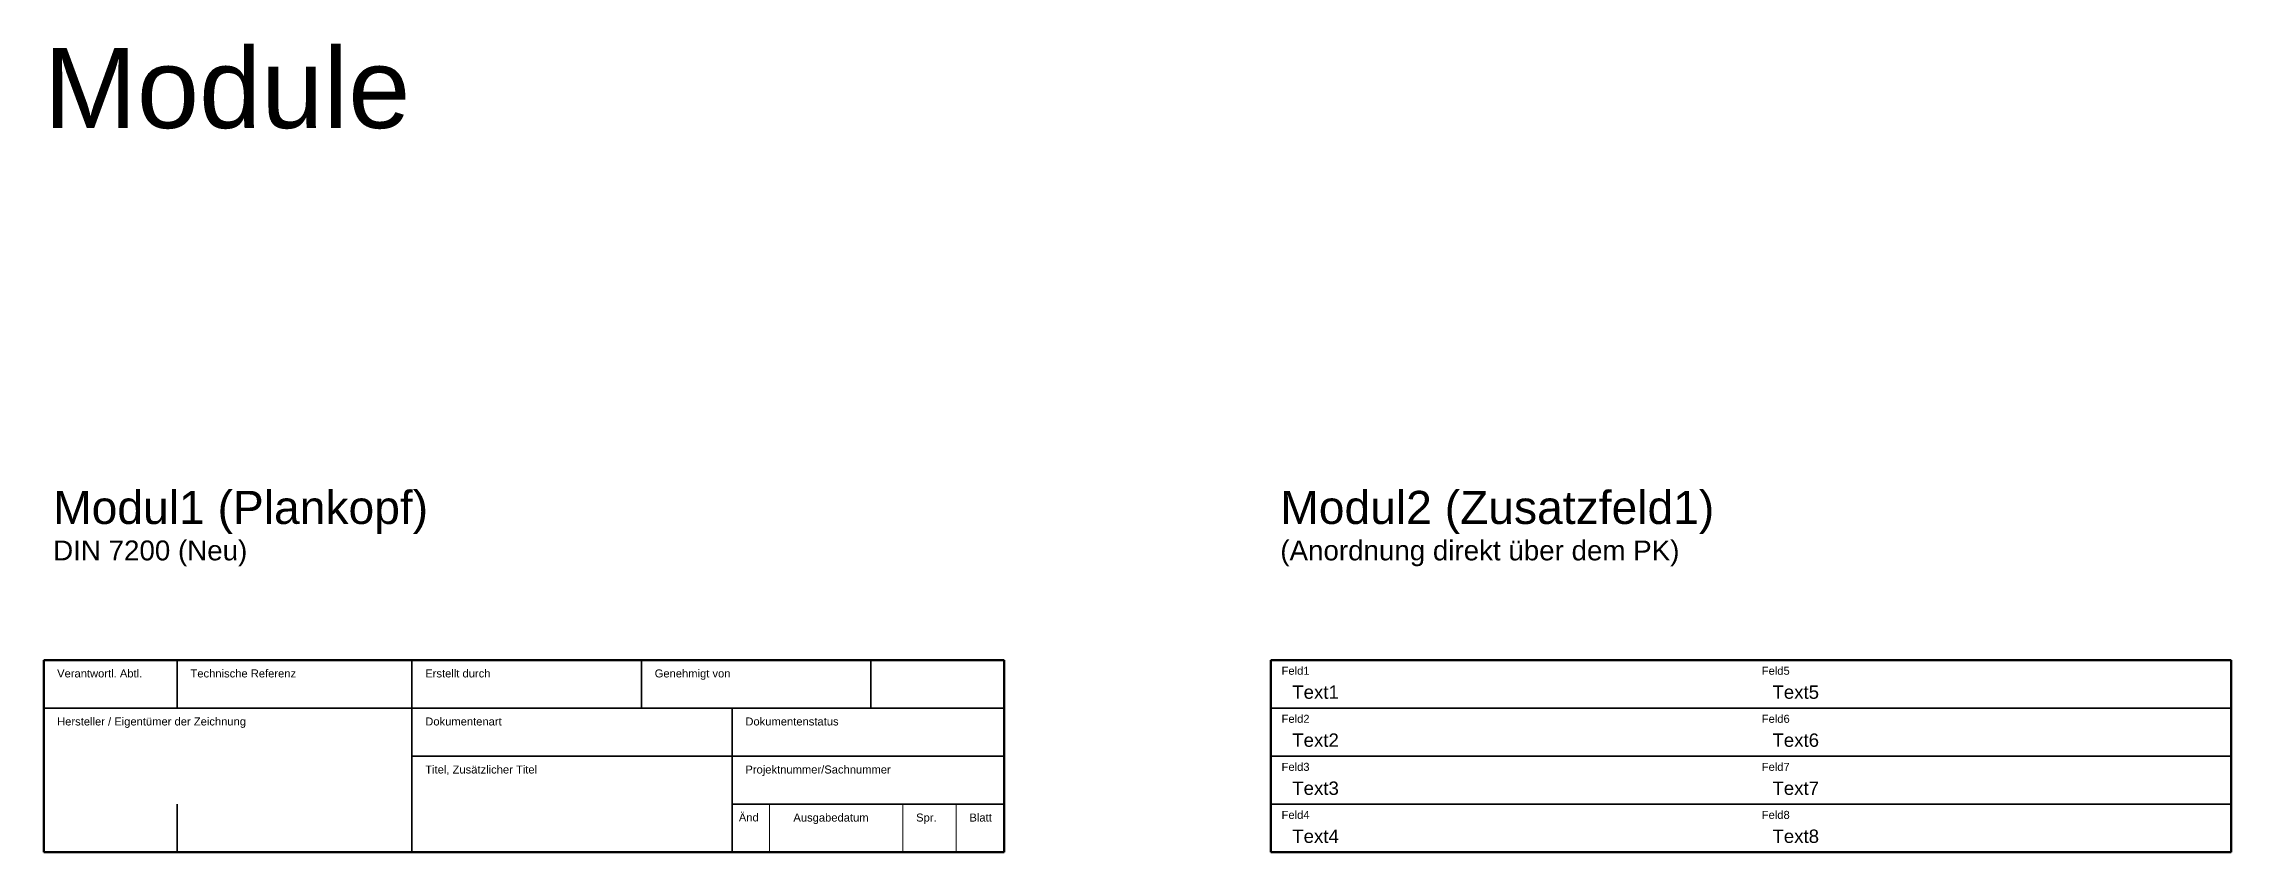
# Model space of a CAD drawing. Header units: millimetres. Extents: x 633 to 4785, y -1154 to 2521.
# Drawn here: x 2337 to 2747, y -320.4 to -168.9 of the extents above; entities that cross this region are included whole.
import ezdxf
from ezdxf.enums import TextEntityAlignment as Align

# ---------------------------------------------------------------- set-up
doc = ezdxf.new("R2010")
doc.units = ezdxf.units.MM
doc.header["$LTSCALE"] = 5
doc.linetypes.add('AUSGEZOGEN', pattern=[0])
for name, color, linetype, lineweight, true_color in [('_Legende', 7, 'Continuous', 5, 0x000000), ('_PK_0.18mm', 4, 'Continuous', 18, 0x00ffff), ('_PK_0.35mm', 4, 'Continuous', 35, 0x00ffff), ('_PK_0.70mm', 30, 'Continuous', 70, 0xff7f00), ('_PK_Text_ausgefüllt', 3, 'Continuous', 5, 0x00ff00), ('_PK_Text_Vorgabe', 1, 'Continuous', 5, 0xff0000)]:
    doc.layers.add(name, color=color, linetype=linetype, lineweight=lineweight, true_color=true_color)
doc.styles.add('textstyle1096', font='')
doc.styles.add('textstyle1097', font='')
doc.styles.add('textstyle1098', font='')
doc.styles.add('textstyle1099', font='')
doc.styles.add('textstyle698', font='')
doc.styles.add('textstyle771', font='')
doc.styles.add('textstyle783', font='')
doc.styles.add('textstyle793', font='')
doc.styles.add('textstyle805', font='')
doc.styles.add('textstyle817', font='')
doc.styles.add('textstyle829', font='')
doc.styles.add('textstyle841', font='')
doc.styles.add('textstyle849', font='')
doc.styles.add('textstyle861', font='')
doc.styles.add('textstyle873', font='')
doc.styles.add('textstyle941', font='')
doc.styles.add('textstyle942', font='')
doc.styles.add('textstyle943', font='')
doc.styles.add('textstyle944', font='')
doc.styles.add('textstyle945', font='')
doc.styles.add('textstyle946', font='')
doc.styles.add('textstyle947', font='')
doc.styles.add('textstyle948', font='')
doc.styles.add('textstyle955', font='')
doc.styles.add('textstyle956', font='')
doc.styles.add('textstyle957', font='')
doc.styles.add('textstyle958', font='')
doc.styles.add('textstyle959', font='')
doc.styles.add('textstyle960', font='')
doc.styles.add('textstyle961', font='')
doc.styles.add('textstyle962', font='')
doc.styles.add('textstyle963', font='')
doc.styles.add('textstyle975', font='')
doc.styles.add('textstyle976', font='')
doc.styles.get('textstyle1096').set_extended_font_data('Arial')
doc.styles.get('textstyle1097').set_extended_font_data('Arial')
doc.styles.get('textstyle1098').set_extended_font_data('Arial')
doc.styles.get('textstyle1099').set_extended_font_data('Arial')
doc.styles.get('textstyle698').set_extended_font_data('Arial')
doc.styles.get('textstyle771').set_extended_font_data('Arial')
doc.styles.get('textstyle783').set_extended_font_data('Arial')
doc.styles.get('textstyle793').set_extended_font_data('Arial')
doc.styles.get('textstyle805').set_extended_font_data('Arial')
doc.styles.get('textstyle817').set_extended_font_data('Arial')
doc.styles.get('textstyle829').set_extended_font_data('Arial')
doc.styles.get('textstyle841').set_extended_font_data('Arial')
doc.styles.get('textstyle849').set_extended_font_data('Arial')
doc.styles.get('textstyle861').set_extended_font_data('Arial')
doc.styles.get('textstyle873').set_extended_font_data('Arial')
doc.styles.get('textstyle941').set_extended_font_data('Arial')
doc.styles.get('textstyle942').set_extended_font_data('Arial')
doc.styles.get('textstyle943').set_extended_font_data('Arial')
doc.styles.get('textstyle944').set_extended_font_data('Arial')
doc.styles.get('textstyle945').set_extended_font_data('Arial')
doc.styles.get('textstyle946').set_extended_font_data('Arial')
doc.styles.get('textstyle947').set_extended_font_data('Arial')
doc.styles.get('textstyle948').set_extended_font_data('Arial')
doc.styles.get('textstyle955').set_extended_font_data('Arial')
doc.styles.get('textstyle956').set_extended_font_data('Arial')
doc.styles.get('textstyle957').set_extended_font_data('Arial')
doc.styles.get('textstyle958').set_extended_font_data('Arial')
doc.styles.get('textstyle959').set_extended_font_data('Arial')
doc.styles.get('textstyle960').set_extended_font_data('Arial')
doc.styles.get('textstyle961').set_extended_font_data('Arial')
doc.styles.get('textstyle962').set_extended_font_data('Arial')
doc.styles.get('textstyle963').set_extended_font_data('Arial')
doc.styles.get('textstyle975').set_extended_font_data('Arial')
doc.styles.get('textstyle976').set_extended_font_data('Arial')

msp = doc.modelspace()

# ---------------------------------------------------------------- linework, layer by layer
at = {"layer": '_PK_0.18mm', "linetype": 'AUSGEZOGEN', "lineweight": 18}
for p, q in [((2473.03, -320.37), (2473.03, -311.37)), ((2498.03, -320.37), (2498.03, -311.37)), ((2508.03, -320.37), (2508.03, -311.37))]:
    msp.add_line(p, q, dxfattribs=at)
at = {"layer": '_PK_0.35mm', "linetype": 'AUSGEZOGEN'}
for p, q in [((2362.03, -293.37), (2362.03, -284.37)), ((2406.03, -320.37), (2406.03, -284.37)), ((2449.03, -293.37), (2449.03, -284.37)), ((2492.03, -293.37), (2492.03, -284.37)), ((2337.03, -293.37), (2517.03, -293.37)), ((2466.03, -320.37), (2466.03, -293.37)), ((2406.03, -302.37), (2517.03, -302.37)), ((2362.03, -320.37), (2362.03, -311.37)), ((2466.03, -311.37), (2517.03, -311.37))]:
    msp.add_line(p, q, dxfattribs=at)
at = {"layer": '_PK_0.35mm'}
for p, q in [((2747.03, -293.37), (2567.03, -293.37)), ((2567.03, -302.37), (2747.03, -302.37)), ((2747.03, -311.37), (2567.03, -311.37))]:
    msp.add_line(p, q, dxfattribs=at)
at = {"layer": '_PK_0.70mm', "linetype": 'AUSGEZOGEN', "lineweight": 70}
for p, q in [((2337.03, -284.37), (2517.03, -284.37)), ((2337.03, -320.37), (2337.03, -284.37)), ((2517.03, -320.37), (2517.03, -284.37)), ((2337.03, -320.37), (2517.03, -320.37))]:
    msp.add_line(p, q, dxfattribs=at)
at = {"layer": '_PK_0.70mm'}
for p, q in [((2567.03, -284.37), (2747.03, -284.37)), ((2567.03, -284.37), (2567.03, -320.37)), ((2747.03, -284.37), (2747.03, -320.37)), ((2747.03, -320.37), (2567.03, -320.37))]:
    msp.add_line(p, q, dxfattribs=at)

# ---------------------------------------------------------------- texts
at = {"layer": '_Legende', "attachment_point": 1}
for s, insert, char_height, style in [('Module', (2337.03, -169.71), 15, 'textstyle698'), ('Modul1 (Plankopf)', (2338.79, -252.67), 6.2, 'textstyle1096'), ('Modul2 (Zusatzfeld1)', (2568.79, -252.67), 6.2, 'textstyle1097'), ('DIN 7200 (Neu)', (2338.79, -261.97), 3.72, 'textstyle1098'), ('(Anordnung direkt über dem PK)', (2568.79, -261.97), 3.72, 'textstyle1099')]:
    msp.add_mtext(s, dxfattribs=dict(at, insert=insert, char_height=char_height, style=style))
at = {"layer": '_PK_Text_ausgefüllt', "linetype": 'AUSGEZOGEN', "lineweight": 5}
for s, style, p in [('Text1', 'textstyle941', (2571.03, -290.37)), ('Text5', 'textstyle945', (2661.03, -290.37)), ('Text2', 'textstyle942', (2571.03, -299.37)), ('Text6', 'textstyle946', (2661.03, -299.37)), ('Text3', 'textstyle943', (2571.03, -308.37)), ('Text7', 'textstyle947', (2661.03, -308.37)), ('Text4', 'textstyle944', (2571.03, -317.37)), ('Text8', 'textstyle948', (2661.03, -317.37))]:
    msp.add_text(s, height=2.5, dxfattribs=dict(at, style=style)).set_placement(p, align=Align.MIDDLE_LEFT)
at = {"layer": '_PK_Text_Vorgabe', "linetype": 'AUSGEZOGEN', "lineweight": 5}
for s, style, p in [('Verantwortl. Abtl.', 'textstyle975', (2339.53, -286.87)), ('Technische Referenz', 'textstyle976', (2364.53, -286.87)), ('Erstellt durch', 'textstyle963', (2408.53, -286.87)), ('Genehmigt von', 'textstyle817', (2451.53, -286.87)), ('Feld1', 'textstyle955', (2569.03, -286.37)), ('Feld5', 'textstyle959', (2659.03, -286.37)), ('Hersteller / Eigentümer der Zeichnung', 'textstyle829', (2339.53, -295.87)), ('Dokumentenart', 'textstyle841', (2408.53, -295.87)), ('Dokumentenstatus', 'textstyle805', (2468.53, -295.87)), ('Feld2', 'textstyle956', (2569.03, -295.37)), ('Feld6', 'textstyle960', (2659.03, -295.37)), ('Titel, Zusätzlicher Titel', 'textstyle793', (2408.53, -304.87)), ('Projektnummer/Sachnummer', 'textstyle873', (2468.53, -304.87)), ('Feld3', 'textstyle957', (2569.03, -304.37)), ('Feld7', 'textstyle961', (2659.03, -304.37)), ('Änd', 'textstyle861', (2467.31, -313.85)), ('Ausgabedatum', 'textstyle849', (2477.53, -313.87)), ('Spr.', 'textstyle783', (2500.53, -313.87)), ('Blatt', 'textstyle771', (2510.53, -313.87)), ('Feld4', 'textstyle958', (2569.03, -313.37)), ('Feld8', 'textstyle962', (2659.03, -313.37))]:
    msp.add_text(s, height=1.5, dxfattribs=dict(at, style=style)).set_placement(p, align=Align.MIDDLE_LEFT)

doc.saveas('drawing.dxf')
